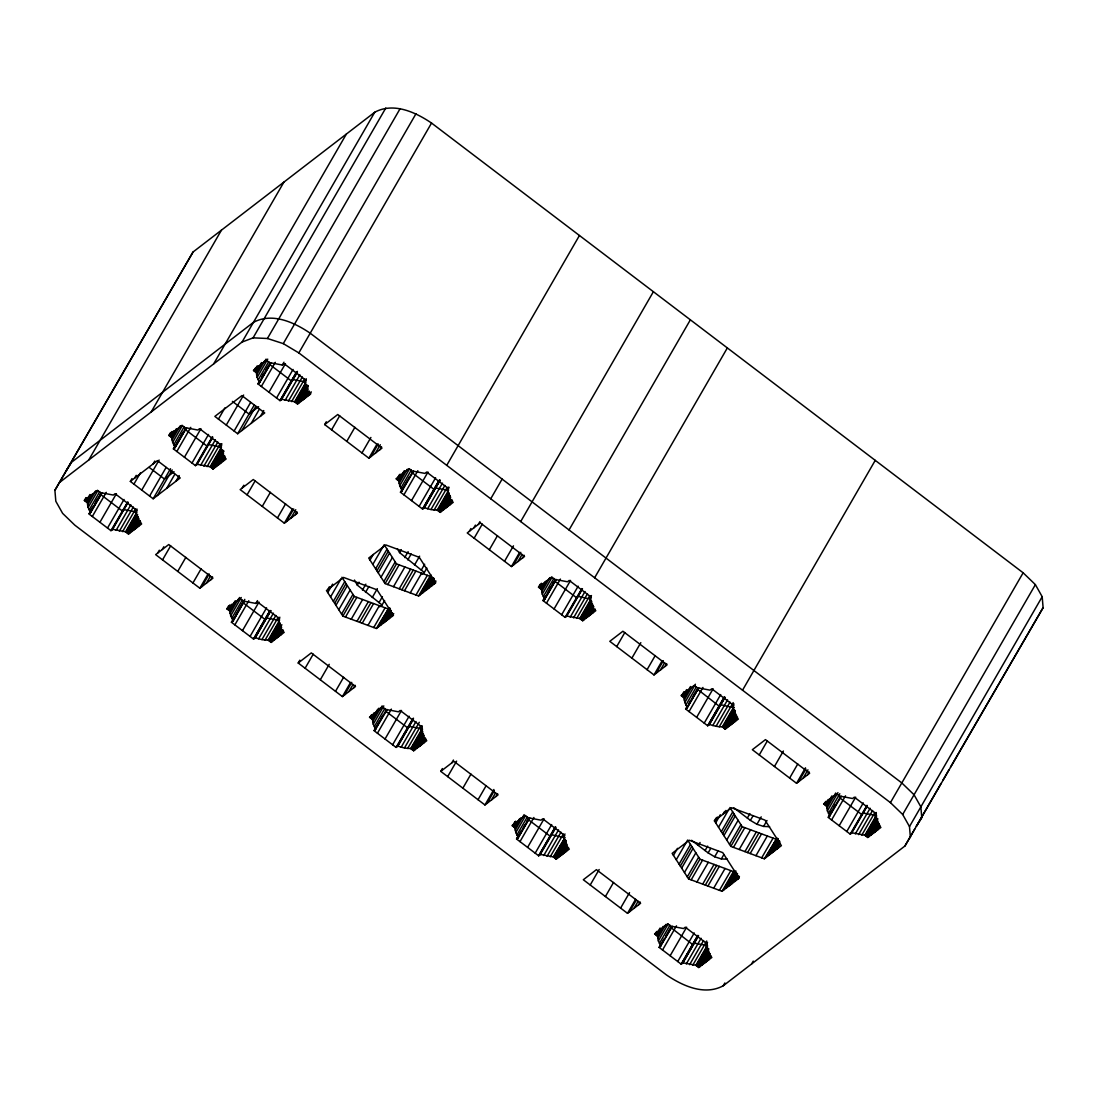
<?xml version="1.0" encoding="UTF-8"?>
<svg xmlns="http://www.w3.org/2000/svg" width="1098" height="1098" viewBox="0 0 1098 1098"><rect width="100%" height="100%" fill="white"/><g stroke="black" fill="none" stroke-linecap="round" stroke-linejoin="round"><path stroke-width="1.5" d="M54.9 490.312L193.042 252.005L374.761 112.216C393.551 102.073 415.456 112.147 431.541 123.058L1023.144 572.799L1035.387 584.63L1042.194 596.722L1043.1 607.688L904.944 845.995L723.239 985.784C704.449 995.927 682.544 985.853 666.459 974.942L74.87 525.201L62.627 513.37L55.82 501.278L54.9 490.312L193.042 252.005M88.732 460.007L221.439 230.168M137.03 509.047L135.411 511.86L137.895 516.952L138.705 521.701L141.656 523.952L128.562 534.026L125.597 531.775L112.723 529.318L110.967 530.663L88.869 513.878L90.626 512.519L88.128 507.441L87.332 502.692L84.368 500.441L85.987 497.627M84.834 500.784L86.454 497.97M85.85 501.566L89.912 494.525M86.866 502.335L90.928 495.294M87.332 502.692L92.205 494.237M87.511 505.011L95.636 490.93M88.128 507.441L97.873 490.559M89.171 509.966L99.726 491.671M90.489 511.064L92.108 508.237M96.171 501.21L97.804 498.396M89.144 513.658L93.206 506.631M94.826 503.817L101.112 493.496L89.748 513.191M90.352 512.739L101.99 492.824L90.626 512.519M151.195 411.956L283.902 182.117M92.314 516.499L106.259 492.357M99.918 522.277L116.415 493.688M130.346 481.418L157.398 460.625L180.209 477.959L153.157 498.767L130.346 481.418L131.98 478.604M134.574 478.179L136.207 475.352M107.508 528.042L124.005 499.466M133.915 484.136L140.42 472.881M110.967 530.663L127.739 501.882M111.845 529.991L127.492 502.898M112.449 529.524L128.095 502.431M221.549 444.031L219.929 446.845L222.414 451.923L223.223 456.686L226.174 458.937L213.081 469.011L210.116 466.76L197.242 464.303L195.485 465.648L173.388 448.862L175.131 447.504L172.647 442.425L171.837 437.663L168.886 435.426L170.506 432.598M153.171 463.864L154.791 461.05M169.353 435.769L171.782 431.555M116.072 530.416L130.868 504.792M170.368 436.537L173.608 430.91M171.384 437.32L176.256 428.879M213.671 363.905L346.364 134.066M171.837 437.663L176.723 429.222M141.752 490.092L159.114 460.035M119.366 531.199L133.311 507.056M172.029 439.996L180.154 425.914M172.647 442.425L182.392 425.544M122.564 531.652L135.644 508.992M173.69 444.937L184.244 426.655M173.388 448.862L175.817 444.635M180.69 436.194L182.323 433.381M125.597 531.775L136.976 512.08L124.088 509.623L122.331 510.968L100.234 494.169M176.092 444.429L180.154 437.388M181.788 434.575L183.407 431.761M174.266 448.176L185.631 428.481M126.064 532.132L136.619 513.837M174.857 447.709L186.235 428.014M175.131 447.504L186.509 427.808L185.027 428.947M127.08 532.901L137.634 514.605M149.602 496.049L166.1 467.474M128.095 533.683L137.84 516.787M128.562 534.026L138.307 517.144M129.564 533.244L138.513 517.776M176.833 451.484L190.778 427.342M131.801 531.542L139.117 518.874M60.349 481.857L242.054 342.068L374.761 112.216M134.025 529.826L138.897 521.372M135.04 529.044L139.913 520.603L135.164 528.948M136.193 528.152L140.256 521.125M153.157 498.767L170.519 468.709M138.417 526.45L140.86 522.223M157.385 495.514L172.18 469.889M242.054 342.068L253.089 337.855L385.796 108.002M184.437 457.248L200.934 428.673M166.676 488.363L174.802 474.295M175.982 481.212L179.235 475.585M192.026 463.027L208.524 434.451M218.433 419.12L224.939 407.852M253.089 337.855L267.432 338.486L400.139 108.633M195.485 465.648L212.257 436.867M196.364 464.976L211.996 437.882M196.967 464.509L212.875 437.196M253.858 370.753L255.491 367.94M255.45 368.832L257.069 366.018M200.591 465.401L215.386 439.776M254.887 371.522L258.126 365.895M255.903 372.304L261.571 362.546M226.27 425.077L243.632 395.019M306.342 378.81L304.448 381.829L306.932 386.908L307.742 391.67L310.693 393.921L297.585 403.995L294.635 401.744L281.747 399.288L279.99 400.633L257.906 383.833L259.65 382.488L257.165 377.41L256.356 372.647L262.051 362.807M203.885 466.17L217.829 442.041M256.548 374.967L264.673 360.899M264.453 361.901L266.073 359.087M257.165 377.41L267.734 359.115M207.083 466.636L220.163 443.976M157.687 553.049L159.32 550.235M258.208 379.922L268.763 361.626M220.204 446.639L221.823 443.825M162.188 549.576L163.822 546.763M210.116 466.76L221.494 447.064L208.606 444.608L206.849 445.953L184.752 429.153M257.906 383.833L259.526 381.02M261.955 376.806L263.589 373.993M266.018 369.765L268.461 365.552M263.053 375.187L264.673 372.373M266.292 369.559L267.926 366.746M258.771 383.161L270.149 363.465M210.583 467.117L221.137 448.821M259.375 382.694L270.753 362.999M259.65 382.488L271.028 362.793L269.545 363.932M211.598 467.885L222.153 449.59M267.432 338.486L283.284 343.619L415.977 113.767M234.121 431.034L250.619 402.458M212.614 468.668L223.168 450.372M213.081 469.011L223.635 450.715M214.083 468.228L223.841 451.347M261.351 386.469L275.296 362.326M216.32 466.513L223.635 453.858M162.545 559.87L170.67 545.802M218.543 464.797L223.416 456.356M219.559 464.029L224.431 455.574M220.712 463.136L224.774 456.109M237.676 433.751L264.728 412.944L241.917 395.609L214.865 416.403L237.676 433.751L254.173 405.162M222.935 461.421L225.378 457.207M241.903 430.498L255.848 406.356M256.356 372.647L253.405 370.397L266.498 360.322L269.449 362.573L282.351 365.03L283.97 362.216M268.941 392.233L285.453 363.658M251.195 423.348L259.32 409.266M260.501 416.197L263.74 410.57M910.393 837.527L909.487 826.574L902.68 814.483L890.437 802.638L298.834 352.911L431.541 123.058M276.545 398.011L293.042 369.436M177.739 571.413L185.864 557.345M279.99 400.633L296.501 372.057M280.264 400.427L296.776 371.851M280.868 399.96L297.38 371.385M281.472 399.494L297.393 372.181M285.109 400.372L299.905 374.761M288.403 401.154L302.348 377.012M291.601 401.621L304.681 378.961M242.205 488.034L243.838 485.22M294.635 401.744L306.013 382.049L293.125 379.579L291.368 380.937L269.271 364.138M295.101 402.101L305.656 383.806M296.117 402.87L306.671 384.575M192.932 582.969L201.058 568.901M297.133 403.639L307.687 385.357M297.585 403.995L308.154 385.7M298.601 403.213L308.36 386.331M300.838 401.497L308.154 388.843M247.064 494.855L255.189 480.787M303.062 399.782L307.934 391.341M304.077 399.013L308.264 391.876M305.23 398.121L309.293 391.094M307.454 396.405L309.897 392.192M309.677 394.704L311.31 391.876M199.836 588.212L212.943 578.138L168.749 544.539L155.642 554.627L199.836 588.212L207.961 574.144M201.881 586.648L209.196 573.98M206.383 583.175L210.445 576.148M210.885 579.717L212.518 576.903M262.257 506.398L270.382 492.329M324.679 424.583L337.772 414.509L381.967 448.108L368.873 458.182L324.679 424.583L326.298 421.769M277.451 517.954L285.576 503.872M270.918 610.584L255.271 637.691L253.514 639.036L231.417 622.25L233.174 620.892L230.69 615.813L229.88 611.064L226.929 608.814L228.549 606M227.382 609.157L229.825 604.943M331.582 429.84L339.707 415.758M228.398 609.939L231.651 604.298M229.427 610.708L235.096 600.949M229.88 611.064L235.576 601.21M230.072 613.384L238.197 599.302M237.978 600.304L239.597 597.49M230.69 615.813L241.244 597.518M284.355 523.197L297.448 513.123L253.267 479.524L240.16 489.598L284.355 523.197L292.48 509.129M286.4 521.619L293.715 508.964M231.733 618.325L242.287 600.043M290.901 518.16L295.774 509.719M231.417 622.25L234.945 616.403M235.48 615.209L238.197 610.776M238.733 609.582L241.985 603.955M244.785 599.371L233.174 620.892M232.296 621.564L243.674 601.869M232.9 621.111L244.278 601.402M295.403 514.701L297.036 511.888M234.876 624.872L248.807 600.73M346.776 441.382L354.901 427.314M226.929 608.814L240.023 598.726L242.974 600.977L255.875 603.433L257.495 600.62M242.466 630.65L258.977 602.061M250.07 636.415L266.567 607.839M253.514 639.036L270.026 610.461M253.789 638.83L269.435 611.737M254.393 638.363L270.039 611.27M254.997 637.897L270.643 610.804M361.969 452.939L370.904 437.457M255.271 637.691L258.634 638.789L273.429 613.164M258.634 638.789L261.928 639.571L275.873 615.429M368.873 458.182L376.998 444.114M261.928 639.571L265.112 640.024L278.206 617.364M370.918 456.603L378.234 443.949M265.112 640.024L268.159 640.148L271.11 642.399L284.217 632.324L281.266 630.074L280.457 625.325L277.972 620.233L279.866 617.213M375.42 453.145L380.292 444.704M268.159 640.148L279.523 620.452L266.649 617.996L264.892 619.341L242.795 602.541M268.612 640.505L279.18 622.209M379.922 449.686L381.555 446.859M269.641 641.273L280.196 622.978M270.657 642.056L280.402 625.16M271.11 642.399L280.868 625.517M272.126 641.616L281.87 624.735M274.363 639.901L281.664 627.246M276.586 638.199L281.459 629.744M281.788 630.279L277.725 637.32M278.741 636.524L282.804 629.497M280.978 634.822L283.408 630.595M327.794 589.544L329.414 586.716M327.739 592.563L332.612 584.122M398.011 477.205L399.631 474.391M397.435 479.895L400.688 474.267M330.553 596.941L341.121 578.66M398.45 480.677L404.133 470.918M439.955 480.553L424.308 507.66L422.552 509.005L400.454 492.206L402.211 490.861L399.727 485.783L398.917 481.02L404.599 471.179M399.109 483.34L407.234 469.271M399.727 485.783L409.472 468.901M333.38 601.333L344.758 581.638M298.203 663L311.297 652.912L355.491 686.511L342.398 696.585L298.203 663L299.823 660.186M400.756 488.294L411.325 469.999M334.657 603.337L346.035 583.628M400.454 492.206L409.664 476.518M401.333 491.533L412.711 471.838M335.947 605.327L347.311 585.618M401.937 491.067L413.589 471.166L412.107 472.305M403.913 494.841L417.844 470.699M305.107 668.243L313.232 654.175M338.76 609.719L350.138 590.01M369.999 560.049L373.251 554.421M384.616 600.551L382.049 604.984L357.317 585.124L359.019 582.16M341.588 614.098L352.952 594.402M342.864 616.102L326.463 590.559L343.537 577.424L377.026 589.818L393.427 615.36L376.353 628.495L342.864 616.102L354.242 596.392L341.931 577.246M372.812 564.441L384.19 544.732L396.502 563.892L429.991 576.285L431.322 575.256L419.944 594.965M411.503 500.606L428 472.03M345.486 617.062L356.85 597.367M362.45 590.093L365.867 584.163M375.64 568.833L387.018 549.124M376.916 570.823L388.294 551.127M365.51 592.412L368.928 586.497M351.236 619.203L362.615 599.494M378.206 572.813L389.57 553.118M419.107 506.384L435.604 477.808M320.3 679.786L329.235 664.317M381.02 577.205L392.398 557.51M446.735 465.346L579.442 235.494M356.987 621.331L368.365 601.622M422.552 509.005L439.049 480.43M422.826 508.799L439.324 480.224M423.43 508.333L439.927 479.757M372.249 597.532L377.369 588.652M424.034 507.866L439.68 480.773M426.875 568.037L424.308 572.483L399.576 552.61L401.278 549.659M359.609 622.292L370.987 602.596M383.847 581.597L395.211 561.888M424.308 507.66L427.671 508.745L442.467 483.134M362.23 623.266L373.594 603.557M385.124 583.587L368.722 558.059L385.796 544.924L419.285 557.317L435.686 582.846L418.613 595.981L385.124 583.587L396.502 563.892M387.745 584.561L399.109 564.852M427.671 508.745L430.965 509.527L444.91 485.385M404.709 557.578L408.127 551.663M378.988 602.665L382.406 596.736M430.965 509.527L434.149 509.994L447.243 487.334M367.981 625.393L379.359 605.698M434.149 509.994L437.196 510.117L440.147 512.368L453.254 502.294L450.304 500.043L449.494 495.28L446.996 490.202L448.629 487.388M447.27 489.996L448.904 487.183M407.77 559.911L411.187 553.982M437.196 510.117L448.56 490.422L435.686 487.951L433.93 489.31L411.832 472.511M393.496 586.689L404.874 566.993M437.649 510.474L448.217 492.179M438.665 511.243L449.233 492.947M335.494 691.342L343.619 677.274M439.68 512.011L449.439 495.129M373.732 627.521L385.11 607.825M440.147 512.368L449.906 495.486M441.163 511.586L450.098 496.104M443.386 509.87L450.702 497.216M445.623 508.154L450.496 499.714M376.353 628.495L389.063 607.77L377.685 627.466M399.247 588.816L410.625 569.121M450.825 500.249L446.762 507.29M447.778 506.494L451.841 499.466M414.509 565.031L419.628 556.151M380.622 625.215L390.366 608.319M450.015 504.778L452.445 500.564M401.868 589.791L413.246 570.082M383.559 622.95L390.874 610.282M384.89 621.921L391.396 610.666M342.398 696.585L350.523 682.517M386.221 620.905L391.108 612.451M404.489 590.751L415.854 571.056M344.443 695.02L351.758 682.352M389.159 618.641L392.411 613.013M392.096 616.376L393.715 613.562M348.944 691.548L353.007 684.521M421.248 570.15L424.665 564.235M353.446 688.089L355.079 685.276M410.24 592.893L421.618 573.183M415.991 595.02L427.369 575.311M418.613 595.981L429.991 576.285M422.881 592.7L431.816 577.219M425.818 590.45L433.134 577.781M427.149 589.42L433.655 578.166M428.481 588.391L434.177 578.536M431.418 586.126L434.671 580.499M434.355 583.875L435.975 581.062M469.285 531.391L470.905 528.577M473.787 527.918L475.407 525.105M490.737 498.794L502.115 479.099M478.289 524.46L479.922 521.646M369.944 717.529L371.563 714.716M474.144 538.212L482.269 524.144M370.959 718.312L374.212 712.671M371.975 719.08L377.657 709.322M413.479 718.957L397.833 746.064L396.076 747.409L373.979 730.623L375.736 729.264L373.251 724.186L372.442 719.437L378.934 708.169M372.62 721.757L380.745 707.675M380.539 708.677L382.159 705.863M373.251 724.186L383.806 705.89M374.281 726.698L384.849 708.416M374.253 730.403L376.696 726.19M377.232 724.982L379.935 720.549M380.484 719.355L383.188 714.922M374.857 729.937L385.425 711.641M375.461 729.484L387.114 709.569L386.235 710.241M377.438 733.244L391.368 709.102M489.337 549.755L497.463 535.687M385.027 739.023L401.525 710.433M520.685 521.564L653.392 291.711M392.617 744.787L409.129 716.212M396.076 747.409L412.848 718.627M396.954 746.736L413.452 718.161M397.558 746.269L413.205 719.176M504.531 561.311L513.466 545.83M397.833 746.064L401.195 747.162L415.977 721.537M401.195 747.162L404.489 747.944L419.285 722.319M511.435 566.554L524.528 556.48L480.334 522.881L467.24 532.955L511.435 566.554L519.56 552.486M404.489 747.944L407.674 748.397L420.754 725.737M513.48 564.976L520.795 552.321M407.674 748.397L410.707 748.52L413.671 750.771L426.765 740.697L423.814 738.446L423.018 733.697L420.52 728.605L422.154 725.792M517.981 561.517L522.044 554.476M410.707 748.52L422.085 728.825L409.211 726.368L407.454 727.713L385.357 710.914M411.174 748.877L422.552 729.182M522.483 558.059L524.103 555.245M412.189 749.646L422.757 731.35M413.205 750.428L422.963 733.533M413.671 750.771L423.416 733.889M414.687 749.989L423.622 734.521M416.911 748.273L424.226 735.619M419.148 746.571L424.02 738.117M420.163 745.789L424.226 738.748M420.287 745.693L424.35 738.652M421.303 744.897L425.365 737.87M423.526 743.195L425.969 738.968M569.038 529.963L690.368 319.82M591.191 595.761L589.557 598.575L592.055 603.653L592.851 608.416L595.802 610.666L582.709 620.741L579.744 618.49L566.87 616.033L565.113 617.378L543.016 600.579L544.773 599.234L542.275 594.155L541.479 589.393L538.514 587.142L540.147 584.328M538.981 587.499L541.41 583.271M539.996 588.267L542.439 584.054M541.012 589.05L545.075 582.009M541.479 589.393L546.351 580.952M541.657 591.712L549.782 577.644M542.275 594.155L552.033 577.274M440.765 771.372L453.858 761.285L498.053 794.883L484.945 804.958L440.765 771.372L442.384 768.545M543.318 596.667L553.886 578.371M543.016 600.579L544.635 597.765M549.508 589.324L551.141 586.51M552.761 583.697L554.394 580.883M543.29 600.373L545.72 596.145M547.353 593.332L553.845 582.077M543.894 599.906L554.449 581.611M544.498 599.439L555.876 579.744M544.773 599.234L556.151 579.538L555.272 580.211M451.813 762.863L453.433 760.049M546.461 603.214L560.405 579.071M447.668 776.615L456.603 761.134M554.065 608.978L570.562 580.403M561.654 614.756L578.166 586.181M462.862 788.158L470.973 774.09M565.113 617.378L581.885 588.583M565.992 616.705L581.638 589.599M566.595 616.239L582.516 588.926M570.233 617.117L585.014 591.506M594.636 577.768L727.343 347.929M573.527 617.899L587.457 593.757M576.711 618.366L589.791 595.706M589.832 598.369L591.465 595.555M579.744 618.49L591.122 598.794M580.211 618.847L590.765 600.551M581.226 619.615L591.795 601.32M478.042 799.715L486.167 785.646M582.242 620.384L592 603.502M582.709 620.741L592.453 603.859M583.724 619.958L592.659 604.476M585.948 618.243L593.263 605.574M588.185 616.527L593.867 606.686M593.387 608.621L589.324 615.662M590.34 614.866L593.593 609.239M592.563 613.151L595.006 608.937M484.945 804.958L493.894 789.476M487.004 803.393L494.306 790.725M491.506 799.92L495.569 792.893M496.008 796.462L497.627 793.648M512.505 825.902L514.935 821.688M514.084 823.98L515.717 821.167M616.705 646.585L624.831 632.503M513.521 826.684L515.95 822.457M514.537 827.453L519.409 819.012M564.976 833.958L563.082 836.978L565.58 842.056L566.376 846.819L569.327 849.07L556.233 859.144L553.268 856.893L540.394 854.436L538.638 855.781L516.54 838.996L518.297 837.637L515.799 832.559L515.003 827.796L520.685 817.955M515.182 830.129L524.117 814.647M515.799 832.559L525.558 815.677M516.842 835.07L527.411 816.788M516.54 838.996L521.413 830.541M516.815 838.776L519.244 834.562M523.307 827.521L524.94 824.708M526.56 821.894L528.179 819.081M517.419 838.309L528.783 818.614M518.023 837.856L529.387 818.147M518.297 837.637L529.661 817.941L527.905 819.286L550.002 836.086L551.759 834.741L561.613 837.074M519.985 841.617L533.93 817.475M631.885 658.127L640.834 642.646M527.589 847.381L544.086 818.806M535.179 853.16L551.676 824.584M538.638 855.781L555.135 827.206M538.912 855.575L555.41 827M539.516 855.109L555.163 828.016M540.12 854.642L556.041 827.329M647.079 669.684L655.204 655.602M543.743 855.534L558.539 829.91M547.051 856.303L560.982 832.174M653.983 674.927L667.09 664.853L622.895 631.254L609.788 641.328L653.983 674.927L662.108 660.859M656.028 673.349L663.343 660.694M550.235 856.769L563.315 834.109M660.543 669.89L664.606 662.849M553.268 856.893L565.113 837.541M553.735 857.25L564.29 838.954M665.045 666.431L666.664 663.604M554.751 858.018L565.305 839.723M555.766 858.801L566.335 840.505M556.233 859.144L565.978 842.262M557.249 858.361L566.184 842.893M559.472 856.646L566.788 843.991M561.696 854.93L567.391 845.089M566.897 847.025L562.835 854.066M563.864 853.27L567.117 847.642M566.088 851.568L568.531 847.34M681.542 695.871L683.972 691.644M682.558 696.64L686.621 689.613M683.574 697.422L687.636 690.381M725.078 697.299L709.432 724.405L707.675 725.751L685.577 708.951L687.334 707.606L684.836 702.528L684.04 697.765L690.532 686.511M684.219 700.085L691.534 687.43M684.836 702.528L695.405 684.232M685.879 705.04L696.434 686.744M685.852 708.745L687.472 705.932M689.091 703.118L690.724 700.304M692.344 697.491L697.216 689.05L719.039 706.055L720.796 704.696L730.637 707.03M686.456 708.279L698.699 687.911L687.334 707.606M687.06 707.812L698.424 688.117M689.022 711.586L702.967 687.444M590.216 884.988L599.165 869.506M696.626 717.351L713.124 688.775M704.216 723.129L720.713 694.554M605.41 896.531L613.535 882.463M707.675 725.751L724.172 697.175M707.949 725.545L724.447 696.956M708.553 725.078L724.2 697.971M709.157 724.611L724.804 697.518M709.432 724.405L712.78 725.49L727.576 699.879M712.78 725.49L716.074 726.272L730.019 702.13M716.074 726.272L719.272 726.739L733.203 702.596M719.272 726.739L722.306 726.862L725.27 729.113L738.364 719.039L735.413 716.788L734.603 712.026L732.119 706.947L734.013 703.914M742.536 690.203L875.243 460.364M722.306 726.862L733.684 707.167M722.772 727.219L734.137 707.51M723.788 727.988L734.342 709.692M620.603 908.087L629.538 892.605M724.804 728.756L735.358 710.461M725.27 729.113L735.015 712.231M726.272 728.331L735.221 712.849M728.509 726.615L735.825 713.947M730.733 724.9L736.429 715.059M735.935 716.994L731.872 724.035M732.901 723.239L736.964 716.212M735.125 721.523L737.568 717.31M627.507 913.33L640.614 903.256L596.42 869.657L583.312 879.745L627.507 913.33L635.632 899.262M629.552 911.765L636.058 900.497M634.054 908.293L638.116 901.266M638.569 904.834L640.189 902.021M673.445 855.356L677.507 848.329M676.258 859.748L687.636 840.052L699.948 859.199L733.423 871.592L734.768 870.563L723.39 890.272M679.086 864.14L690.45 844.444M680.362 866.13L672.154 853.366L689.242 840.231L722.731 852.624L739.132 878.153L722.059 891.302L688.57 878.894L680.362 866.13L691.74 846.434M681.652 868.134L693.016 848.425M698.342 845.433L700.057 842.482M684.466 872.512L695.844 852.817M714.414 820.865L731.501 807.716L764.977 820.11L781.392 845.652L764.318 858.787L730.829 846.393L714.414 820.865L716.047 818.037M715.759 819.835L717.378 817.022M715.704 822.855L720.315 814.757M722.951 814.291L724.584 811.477M687.279 876.904L698.657 857.209M724.296 813.261L725.915 810.448M655.053 934.274L656.686 931.461M759.253 754.957L767.378 740.875M656.082 935.057L660.131 928.016M688.57 878.894L699.948 859.199M705.081 850.566L707.647 846.119M718.517 827.247L729.086 808.952M657.098 935.825L661.161 928.784M698.589 935.702L682.942 962.809L681.185 964.154L659.088 947.368L660.845 946.009L658.361 940.931L657.551 936.169L663.247 926.328M691.177 879.869L702.555 860.173M657.743 938.502L665.868 924.42M727.356 859.199L721.331 858.938L714.674 856.783L708.141 852.885L710.708 848.452M721.345 831.625L732.709 811.93M658.361 940.931L668.106 924.049M659.404 943.443L669.958 925.161M722.621 833.629L733.999 813.92M659.088 947.368L664.249 938.708M665.868 935.894L670.741 927.453L692.564 944.458L694.32 943.113L707.208 945.57L695.83 965.266L682.942 962.809M696.942 881.996L708.32 862.301M723.898 835.619L735.276 815.924M659.967 946.682L672.223 926.314L660.571 946.229M714.674 856.783L718.092 850.868M662.547 949.99L676.478 925.847M726.725 840.011L738.103 820.302M702.693 884.137L714.071 864.428M705.314 885.098L716.692 865.402M729.539 844.403L740.917 824.694M774.447 766.5L783.382 751.018M721.331 858.938L723.898 854.491M707.922 886.072L719.3 866.363M730.829 846.393L742.207 826.698L729.895 807.538M747.34 818.051L749.907 813.618M670.137 955.754L686.648 927.179M733.437 847.354L744.815 827.659M769.616 826.698L763.59 826.423L756.934 824.269L750.401 820.384L752.967 815.938M713.686 888.2L725.051 868.491M739.201 849.495L750.579 829.786M677.74 961.532L694.238 932.957M756.934 824.269L761.202 816.871M719.437 890.327L730.815 870.632M722.059 891.302L733.423 871.592M744.952 851.623L756.33 831.927M681.185 964.154L697.697 935.578M681.46 963.948L697.971 935.372M682.064 963.481L697.71 936.388M682.668 963.015L698.314 935.921M726.327 888.008L736.072 871.126M789.64 778.057L797.766 763.975M747.573 852.597L758.938 832.888M729.264 885.757L736.566 873.088M763.59 826.423L767.008 820.508M730.595 884.727L737.087 873.473M731.927 883.698L737.609 873.857M686.305 963.907L701.1 938.282M750.181 853.558L761.559 833.862M734.864 881.447L738.117 875.82M737.801 879.182L739.421 876.369M689.599 964.675L703.544 940.547M796.544 783.299L809.651 773.225L765.457 739.627L752.35 749.701L796.544 783.299L805.479 767.818M692.797 965.142L706.728 941M755.946 855.685L767.31 835.99M798.589 781.721L805.905 769.067M695.83 965.266L698.781 967.516L711.888 957.442L708.937 955.191L708.128 950.429L705.643 945.351L707.537 942.331M803.091 778.262L807.963 769.822M696.283 965.622L707.661 945.913M807.593 774.804L809.226 771.976M697.312 966.391L707.867 948.096M698.328 967.173L708.883 948.878M761.696 857.826L773.074 838.117M698.781 967.516L708.539 950.635M699.797 966.734L708.732 951.266M702.034 965.018L709.335 952.364M764.318 858.787L777.027 838.062L765.649 857.758M704.257 963.303L709.939 953.462M705.273 962.534L710.145 954.093M706.426 961.642L709.665 956.015M768.586 855.507L778.331 838.611M708.649 959.94L711.079 955.713M771.523 853.242L778.825 840.588M772.855 852.213L779.347 840.958M774.186 851.197L779.868 841.343M777.123 848.932L780.376 843.305M824.09 804.244L825.723 801.43M825.106 805.012L828.359 799.385M826.135 805.795L831.804 796.036M876.3 812.506L874.681 815.32L877.165 820.398L877.975 825.161L880.925 827.412L867.818 837.486L864.867 835.235L851.979 832.778L850.223 834.123L828.125 817.324L829.882 815.979L827.398 810.9L826.588 806.138L832.284 796.297M723.239 985.784L724.872 982.971M826.78 808.457L835.715 792.989M827.398 810.9L837.952 792.605M828.441 813.412L839.805 793.717M830.568 813.11L832.188 810.297M833.821 807.483L835.441 804.669M828.4 817.118L835.715 804.45M829.004 816.651L840.382 796.956M829.608 816.185L841.26 796.283L839.503 797.628L861.601 814.428L863.357 813.069L876.231 815.54M831.584 819.959L845.515 795.817M751.636 963.934L753.255 961.121M839.174 825.723L855.685 797.148M846.778 831.502L863.275 802.926M850.223 834.123L866.995 805.328M851.101 833.451L866.747 806.344M851.705 832.984L867.351 805.891M855.342 833.862L870.138 808.252M858.636 834.645L872.581 810.502M861.82 835.111L874.914 812.451M864.867 835.235L875.422 816.939M865.32 835.592L876.698 815.883M866.336 836.36L876.904 818.065M867.365 837.129L877.92 818.834M867.818 837.486L877.577 820.604M868.834 836.703L877.769 821.222M871.071 834.988L878.373 822.32M890.437 802.638L1023.144 572.799M873.294 833.272L878.976 823.431M875.449 831.611L879.512 824.571M877.686 829.896L880.116 825.682M902.68 814.483L1035.387 584.63M909.487 826.574L1042.194 596.722M904.944 845.995L914.703 829.114M941.096 783.382L916.322 826.3L921.771 817.832L920.865 806.865L914.058 794.774L901.815 782.943L310.212 333.202C294.127 322.29 272.222 312.216 253.432 322.359L71.713 462.148L66.278 470.617M942.811 780.417L948.796 770.055M950.497 767.104L1043.1 607.688M84.368 500.441L97.461 490.353L100.426 492.604L113.314 495.061L115.07 493.716L137.154 510.515L135.411 511.86M168.886 435.426L181.98 425.338L184.931 427.589L197.832 430.045L199.575 428.7L221.672 445.5L219.929 446.845M282.351 365.03L284.094 363.685L306.191 380.484L304.448 381.829M174.074 471.728L164.535 479.057L149.204 467.419M258.593 406.713L249.054 414.042L232.419 401.401M255.875 603.433L257.618 602.088L279.716 618.888L277.972 620.233M446.996 490.202L448.753 488.857L426.655 472.058L424.912 473.403L412.011 470.946L409.06 468.695L395.953 478.769L398.917 481.02M379.675 606.81L382.049 604.984M421.756 574.446L424.308 572.483M538.514 587.142L551.621 577.068L554.572 579.319L567.46 581.775L569.217 580.43L591.314 597.23L589.557 598.575M420.52 728.605L422.277 727.26L400.18 710.461L398.423 711.806L385.535 709.349L382.584 707.098L369.477 717.186L372.442 719.437M563.082 836.978L564.839 835.633L542.741 818.834L540.985 820.179L528.097 817.722L525.132 815.471L512.039 825.559L515.003 827.796M732.119 706.947L733.862 705.602L711.765 688.803L710.022 690.148L697.134 687.691L694.169 685.44L681.076 695.514L684.04 697.765M705.643 945.351L707.386 944.005L685.289 927.206L683.546 928.551L670.645 926.094L667.694 923.843L654.6 933.931L657.551 936.169M874.681 815.32L876.424 813.975L854.326 797.175L852.583 798.52L839.682 796.064L836.731 793.813L823.637 803.887L826.588 806.138M588.089 598.657L578.248 596.324L576.491 597.683L555.533 581.762M354.242 596.392L387.731 608.8M742.207 826.698L775.682 839.092M283.284 343.619L298.834 352.911M733.862 807.812L750.401 820.384M691.603 840.313L708.141 852.885M397.435 548.808L399.576 552.61M354.462 580.046L357.317 585.124M879.182 824.049L874.31 832.49L879.306 823.953"/></g></svg>
